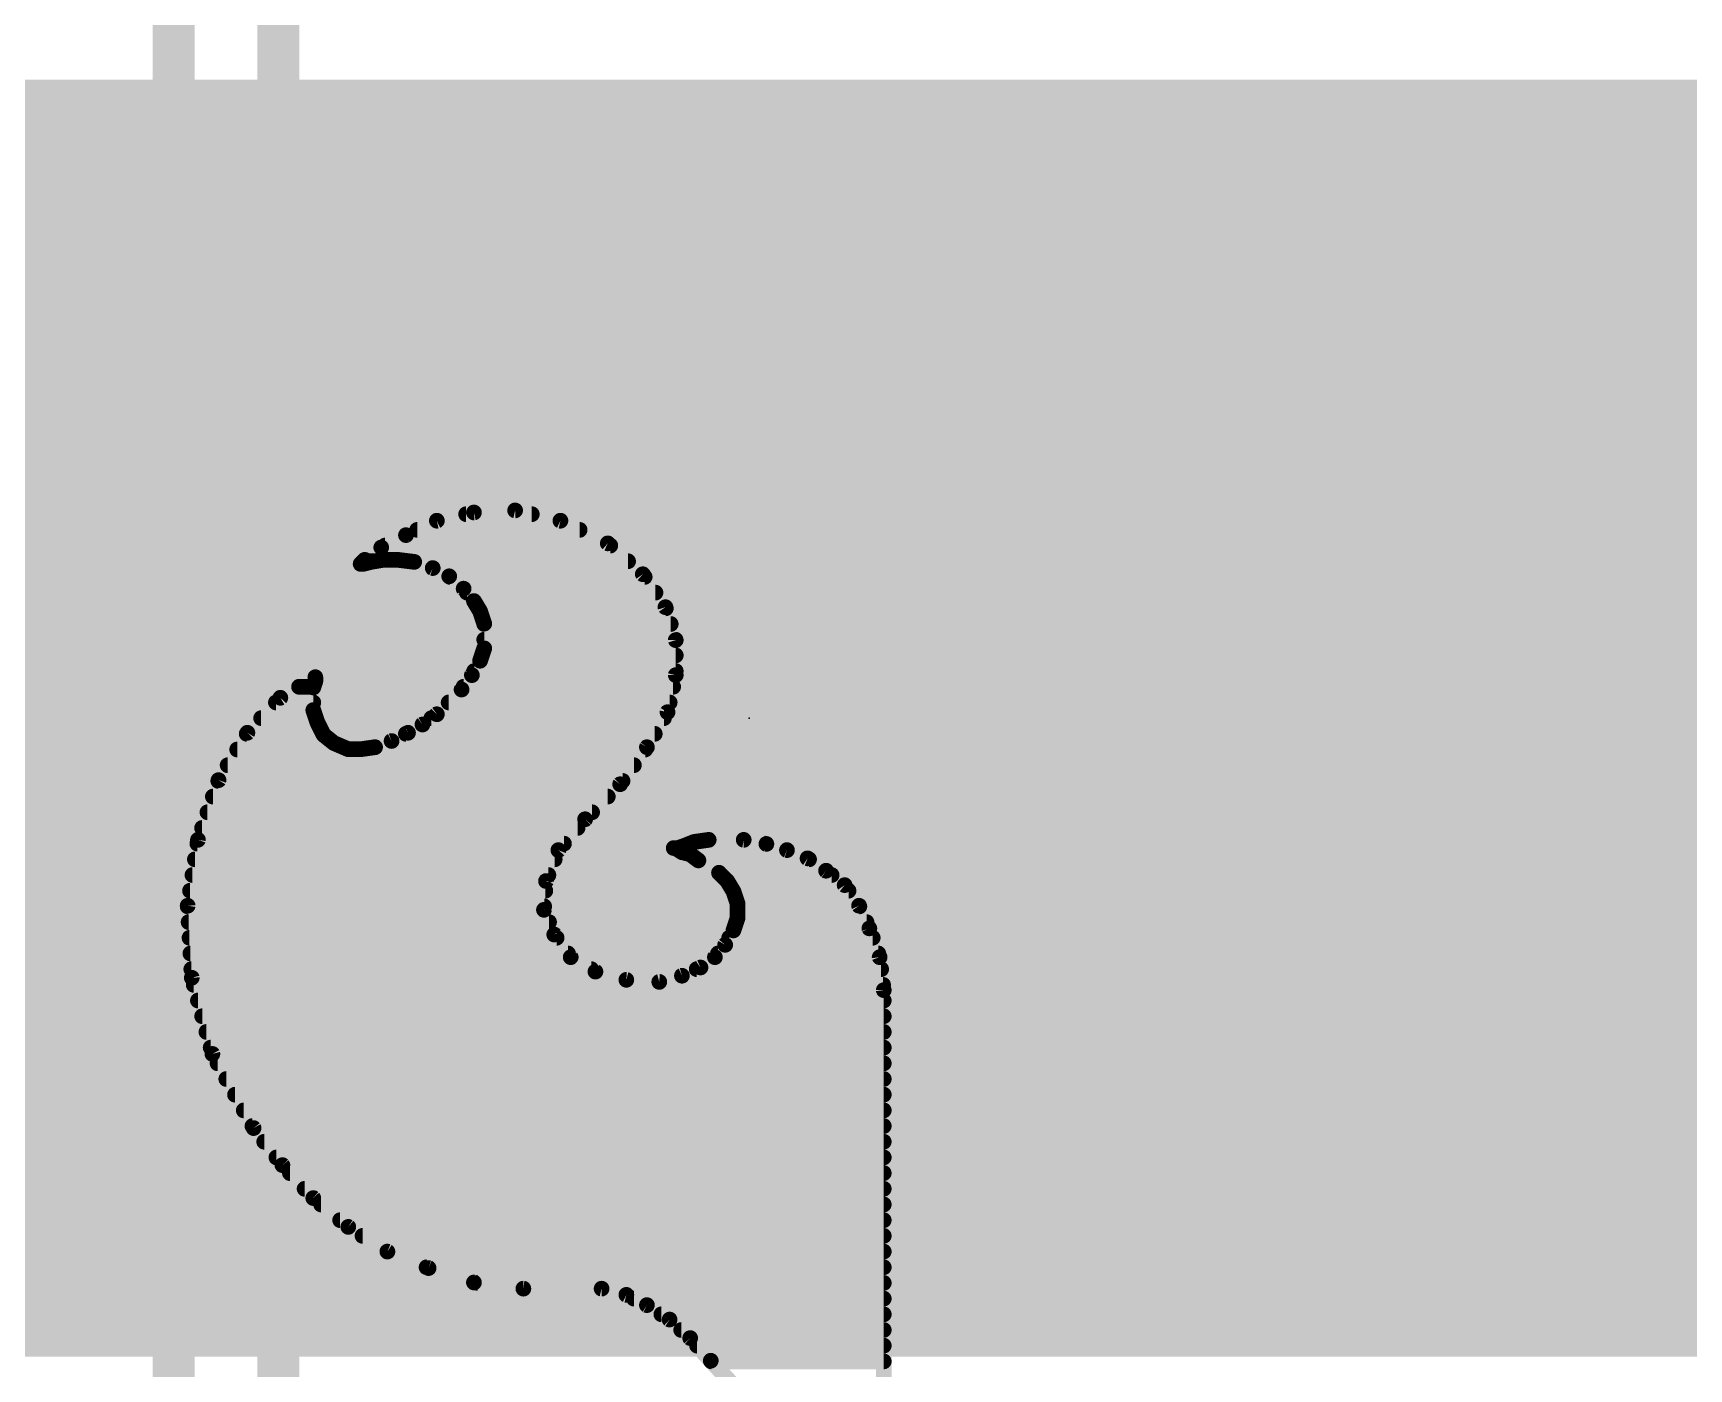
# Model space of a CAD drawing. Extents: x -23 to 84, y -8 to 75.
# Drawn here: x 24.46 to 32.5, y 57.8 to 64.29 of the extents above; entities that cross this region are included whole.
import ezdxf

# ---------------------------------------------------------------- set-up
doc = ezdxf.new("R2010")
doc.units = 0
for name, color, linetype in [('1', 12, 'CONTINUOUS'), ('16', 132, 'CONTINUOUS'), ('17', 110, 'CONTINUOUS'), ('21', 253, 'CONTINUOUS'), ('22', 253, 'CONTINUOUS'), ('23', 53, 'CONTINUOUS'), ('39', 12, 'CONTINUOUS')]:
    doc.layers.add(name, color=color, linetype=linetype)

# ---------------------------------------------------------------- blocks, each defined once
blk = doc.blocks.new('RECT')
blk.add_solid([(-0.5, -0.5), (0.5, -0.5), (-0.5, 0.5), (0.5, 0.5)])
blk = doc.blocks.new('ROUNDP')
at = {"const_width": 0.5}
blk.add_lwpolyline([(0, -0.25, 1), (0, 0.25, 1), (0, -0.25)], format="xyb", dxfattribs=at)

msp = doc.modelspace()

# ---------------------------------------------------------------- linework, layer by layer
at = {"layer": '1', "const_width": 0.2032}
for points in [[(25.146, 68.58), (25.146, 41.148)], [(25.654, 68.58), (25.654, 41.402)]]:
    msp.add_lwpolyline(points, dxfattribs=at)
at = {"layer": '16', "const_width": 0.2032}
for points in [[(25.146, 68.58), (25.146, 41.148)], [(25.654, 68.58), (25.654, 41.402)]]:
    msp.add_lwpolyline(points, dxfattribs=at)
at = {"layer": '21', "const_width": 0.2032}
for points in [[(37.74, 63.96), (18.14, 63.96)], [(18.14, 57.96), (37.74, 57.96)]]:
    msp.add_lwpolyline(points, dxfattribs=at)
at = {"layer": '22', "const_width": 0.0762}
for points in [[(26.424, 61.919), (26.604, 61.959)], [(26.5662, 61.9506), (26.885, 61.9506)], [(26.604, 61.959), (26.804, 61.969)], [(26.804, 61.969), (27.024, 61.919)], [(26.274, 61.849), (26.424, 61.919)], [(26.3284, 61.8744), (27.1173, 61.8744)], [(27.024, 61.919), (27.254, 61.809)], [(26.074, 61.729), (26.154, 61.789)], [(26.154, 61.789), (26.274, 61.849)], [(26.1724, 61.7982), (27.2662, 61.7982)], [(27.254, 61.809), (27.424, 61.659)], [(26.054, 61.709), (26.074, 61.729)], [(26.064, 61.709), (26.054, 61.709)], [(26.104, 61.719), (26.064, 61.709)], [(26.067, 61.722), (26.122, 61.722)], [(26.164, 61.729), (26.104, 61.719)], [(26.234, 61.729), (26.164, 61.729)], [(26.314, 61.719), (26.234, 61.729)], [(26.29, 61.722), (27.3526, 61.722)], [(26.404, 61.689), (26.314, 61.719)], [(26.484, 61.649), (26.404, 61.689)], [(26.554, 61.589), (26.484, 61.649)], [(26.4877, 61.6458), (27.4331, 61.6458)], [(27.424, 61.659), (27.534, 61.499)], [(26.604, 61.529), (26.554, 61.589)], [(26.5702, 61.5696), (27.4855, 61.5696)], [(26.634, 61.479), (26.604, 61.529)], [(26.6254, 61.4934), (27.5358, 61.4934)], [(26.654, 61.419), (26.634, 61.479)], [(27.534, 61.499), (27.584, 61.339)], [(26.654, 61.299), (26.654, 61.419)], [(26.654, 61.4172), (27.5596, 61.4172)], [(26.654, 61.341), (27.5834, 61.341)], [(27.584, 61.339), (27.584, 61.169)], [(26.594, 61.169), (26.634, 61.239)], [(26.634, 61.239), (26.654, 61.299)], [(26.6426, 61.2648), (27.584, 61.2648)], [(25.664, 61.059), (25.834, 61.159)], [(25.834, 61.159), (25.834, 61.139)], [(26.544, 61.099), (26.594, 61.169)], [(26.6052, 61.1886), (27.584, 61.1886)], [(27.584, 61.169), (27.544, 60.989)], [(25.7548, 61.1124), (25.8251, 61.1124)], [(25.834, 61.139), (25.824, 61.109)], [(25.824, 61.109), (25.824, 60.999)], [(26.424, 60.979), (26.544, 61.099)], [(26.5536, 61.1124), (27.5714, 61.1124)], [(25.504, 60.889), (25.664, 61.059)], [(25.6425, 61.0362), (25.824, 61.0362)], [(25.824, 60.999), (25.844, 60.939)], [(26.4812, 61.0362), (27.5545, 61.0362)], [(27.544, 60.989), (27.444, 60.819)], [(25.5708, 60.96), (25.837, 60.96)], [(25.844, 60.939), (25.874, 60.879)], [(26.284, 60.889), (26.354, 60.929)], [(26.354, 60.929), (26.424, 60.979)], [(26.3974, 60.96), (27.5269, 60.96)], [(25.364, 60.659), (25.504, 60.889)], [(25.5008, 60.8838), (25.8716, 60.8838)], [(25.874, 60.879), (25.924, 60.839)], [(25.924, 60.839), (25.994, 60.809)], [(26.124, 60.819), (26.204, 60.849)], [(26.204, 60.849), (26.284, 60.889)], [(26.2736, 60.8838), (27.4821, 60.8838)], [(25.4545, 60.8076), (27.4358, 60.8076)], [(25.994, 60.809), (26.054, 60.809)], [(26.054, 60.809), (26.124, 60.819)], [(27.444, 60.819), (27.314, 60.639)], [(25.4081, 60.7314), (27.3807, 60.7314)], [(25.264, 60.369), (25.364, 60.659)], [(25.3627, 60.6552), (27.3257, 60.6552)], [(27.314, 60.639), (27.144, 60.469)], [(25.3101, 60.5028), (27.1778, 60.5028)], [(25.3364, 60.579), (27.254, 60.579)], [(25.2839, 60.4266), (27.1073, 60.4266)], [(27.144, 60.469), (27.014, 60.319)], [(25.214, 60.049), (25.264, 60.369)], [(25.2611, 60.3504), (27.0412, 60.3504)], [(27.624, 60.339), (27.674, 60.359)], [(27.6525, 60.3504), (28.0163, 60.3504)], [(27.674, 60.359), (27.744, 60.369)], [(27.744, 60.369), (27.914, 60.369)], [(27.914, 60.369), (28.024, 60.349)], [(28.024, 60.349), (28.124, 60.319)], [(25.2492, 60.2742), (26.9961, 60.2742)], [(27.014, 60.319), (26.954, 60.169)], [(27.584, 60.329), (27.574, 60.329)], [(27.574, 60.329), (27.594, 60.329)], [(27.614, 60.309), (27.584, 60.329)], [(27.594, 60.329), (27.624, 60.339)], [(27.654, 60.299), (27.614, 60.309)], [(27.694, 60.269), (27.654, 60.299)], [(27.6871, 60.2742), (28.2312, 60.2742)], [(27.794, 60.209), (27.694, 60.269)], [(28.124, 60.319), (28.224, 60.279)], [(28.224, 60.279), (28.314, 60.219)], [(25.2373, 60.198), (26.9656, 60.198)], [(27.834, 60.169), (27.794, 60.209)], [(27.805, 60.198), (28.341, 60.198)], [(28.314, 60.219), (28.404, 60.149)], [(25.2254, 60.1218), (26.9506, 60.1218)], [(26.954, 60.169), (26.944, 60.029)], [(27.864, 60.119), (27.834, 60.169)], [(27.8623, 60.1218), (28.423, 60.1218)], [(27.884, 60.059), (27.864, 60.119)], [(28.404, 60.149), (28.474, 60.049)], [(25.234, 59.699), (25.214, 60.049)], [(25.2142, 60.0456), (26.9452, 60.0456)], [(26.944, 60.029), (26.994, 59.909)], [(27.884, 59.989), (27.884, 60.059)], [(27.884, 60.0456), (28.4755, 60.0456)], [(28.474, 60.049), (28.524, 59.939)], [(25.2186, 59.9694), (26.9688, 59.9694)], [(27.864, 59.929), (27.884, 59.989)], [(27.8775, 59.9694), (28.5102, 59.9694)], [(28.524, 59.939), (28.574, 59.799)], [(25.2229, 59.8932), (27.0055, 59.8932)], [(26.994, 59.909), (27.074, 59.799)], [(27.774, 59.799), (27.824, 59.859)], [(27.824, 59.859), (27.864, 59.929)], [(27.8435, 59.8932), (28.5404, 59.8932)], [(25.2273, 59.817), (27.0609, 59.817)], [(27.074, 59.799), (27.194, 59.729)], [(27.704, 59.749), (27.774, 59.799)], [(27.789, 59.817), (28.5676, 59.817)], [(28.574, 59.799), (28.594, 59.639)], [(25.2316, 59.7408), (27.1738, 59.7408)], [(25.334, 59.329), (25.234, 59.699)], [(27.194, 59.729), (27.344, 59.689)], [(27.504, 59.679), (27.614, 59.709)], [(27.614, 59.709), (27.704, 59.749)], [(27.6856, 59.7408), (28.5813, 59.7408)], [(25.2433, 59.6646), (28.5908, 59.6646)], [(27.344, 59.689), (27.504, 59.679)], [(28.594, 59.639), (28.594, 56.879)], [(25.2639, 59.5884), (28.594, 59.5884)], [(25.2845, 59.5122), (28.594, 59.5122)], [(25.3051, 59.436), (28.594, 59.436)], [(25.3257, 59.3598), (28.594, 59.3598)], [(25.534, 58.969), (25.334, 59.329)], [(25.3592, 59.2836), (28.594, 59.2836)], [(25.4016, 59.2074), (28.594, 59.2074)], [(25.4439, 59.1312), (28.594, 59.1312)], [(25.4862, 59.055), (28.594, 59.055)], [(25.5286, 58.9788), (28.594, 58.9788)], [(25.674, 58.789), (25.534, 58.969)], [(25.5856, 58.9026), (28.594, 58.9026)], [(25.6449, 58.8264), (28.594, 58.8264)], [(25.824, 58.629), (25.674, 58.789)], [(25.7104, 58.7502), (28.594, 58.7502)], [(25.7818, 58.674), (28.594, 58.674)], [(25.994, 58.489), (25.824, 58.629)], [(25.8619, 58.5978), (28.594, 58.5978)], [(25.9544, 58.5216), (28.594, 58.5216)], [(26.184, 58.369), (25.994, 58.489)], [(26.063, 58.4454), (28.594, 58.4454)], [(26.1837, 58.3692), (28.594, 58.3692)], [(26.384, 58.289), (26.184, 58.369)], [(26.374, 58.293), (28.594, 58.293)], [(26.604, 58.219), (26.384, 58.289)], [(26.844, 58.189), (26.604, 58.219)], [(26.6216, 58.2168), (28.594, 58.2168)], [(27.224, 58.189), (26.844, 58.189)], [(27.344, 58.159), (27.224, 58.189)], [(27.444, 58.109), (27.344, 58.159)], [(27.3808, 58.1406), (28.594, 58.1406)], [(27.554, 58.039), (27.444, 58.109)], [(27.5141, 58.0644), (28.594, 58.0644)], [(27.654, 57.949), (27.554, 58.039)], [(27.6104, 57.9882), (28.594, 57.9882)], [(27.754, 57.839), (27.654, 57.949)], [(27.6876, 57.912), (28.594, 57.912)], [(27.874, 57.709), (27.754, 57.839)], [(27.757, 57.8358), (28.594, 57.8358)]]:
    msp.add_lwpolyline(points, dxfattribs=at)
at = {"layer": '22', "const_width": 0.0381}
for points in [[(26.5662, 61.9697, 1), (26.5662, 61.9316)], [(26.603, 61.978, 1), (26.605, 61.94)], [(26.6081, 61.9404, 1), (26.5999, 61.9776)], [(26.8082, 61.9876, 1), (26.7998, 61.9504)], [(26.805, 61.95, 1), (26.803, 61.988)], [(26.885, 61.9316, 1), (26.885, 61.9697)], [(26.3284, 61.8935, 1), (26.3284, 61.8554)], [(26.4199, 61.9376, 1), (26.4281, 61.9004)], [(26.4321, 61.9017, 1), (26.4159, 61.9363)], [(27.0322, 61.9362, 1), (27.0158, 61.9018)], [(27.0198, 61.9004, 1), (27.0282, 61.9376)], [(27.1173, 61.8554, 1), (27.1173, 61.8935)], [(26.1654, 61.7738, 1), (26.1426, 61.8042)], [(26.1724, 61.8173, 1), (26.1724, 61.7792)], [(26.2659, 61.8663, 1), (26.2821, 61.8317)], [(26.2825, 61.832, 1), (26.2655, 61.866)], [(27.2666, 61.8233, 1), (27.2414, 61.7947)], [(27.2458, 61.7918, 1), (27.2622, 61.8262)], [(27.2662, 61.7792, 1), (27.2662, 61.8173)], [(26.054, 61.7281, 1), (26.054, 61.69)], [(26.0594, 61.7275, 1), (26.0686, 61.6905)], [(26.067, 61.7411, 1), (26.067, 61.703)], [(26.0626, 61.7442, 1), (26.0854, 61.7138)], [(26.0875, 61.7155, 1), (26.0605, 61.7425)], [(26.064, 61.69, 1), (26.064, 61.7281)], [(26.1009, 61.7378, 1), (26.1071, 61.7002)], [(26.1086, 61.7005, 1), (26.0994, 61.7375)], [(26.122, 61.703, 1), (26.122, 61.7411)], [(26.1455, 61.806, 1), (26.1625, 61.772)], [(26.164, 61.7481, 1), (26.164, 61.71)], [(26.1671, 61.7102, 1), (26.1609, 61.7478)], [(26.2364, 61.7479, 1), (26.2316, 61.7101)], [(26.234, 61.71, 1), (26.234, 61.7481)], [(26.29, 61.7411, 1), (26.29, 61.703)], [(26.32, 61.7371, 1), (26.308, 61.7009)], [(26.3116, 61.7001, 1), (26.3164, 61.7379)], [(27.3526, 61.703, 1), (27.3526, 61.7411)], [(26.0405, 61.7225, 1), (26.0675, 61.6955)], [(26.4125, 61.706, 1), (26.3955, 61.672)], [(26.398, 61.6709, 1), (26.41, 61.7071)], [(26.4964, 61.6635, 1), (26.4716, 61.6345)], [(26.4877, 61.6649, 1), (26.4877, 61.6268)], [(26.4755, 61.632, 1), (26.4925, 61.666)], [(27.4397, 61.6698, 1), (27.4083, 61.6482)], [(27.4114, 61.6447, 1), (27.4366, 61.6733)], [(27.4331, 61.6268, 1), (27.4331, 61.6649)], [(26.5686, 61.6012, 1), (26.5394, 61.5768)], [(26.5416, 61.5745, 1), (26.5664, 61.6035)], [(26.5702, 61.5887, 1), (26.5702, 61.5506)], [(27.4855, 61.5506, 1), (27.4855, 61.5887)], [(26.6203, 61.5388, 1), (26.5877, 61.5192)], [(26.5894, 61.5168, 1), (26.6186, 61.5412)], [(26.6254, 61.5125, 1), (26.6254, 61.4744)], [(26.6521, 61.485, 1), (26.6159, 61.473)], [(26.6177, 61.4692, 1), (26.6503, 61.4888)], [(27.5522, 61.5047, 1), (27.5158, 61.4933)], [(27.5183, 61.4882, 1), (27.5497, 61.5098)], [(27.5358, 61.4744, 1), (27.5358, 61.5125)], [(26.673, 61.419, 1), (26.6349, 61.419)], [(26.654, 61.4363, 1), (26.654, 61.3982)], [(26.6359, 61.413, 1), (26.6721, 61.425)], [(27.5596, 61.3982, 1), (27.5596, 61.4363)], [(26.654, 61.3601, 1), (26.654, 61.322)], [(27.603, 61.339, 1), (27.5649, 61.339)], [(27.5658, 61.3333, 1), (27.6022, 61.3447)], [(27.5834, 61.322, 1), (27.5834, 61.3601)], [(26.6159, 61.245, 1), (26.6521, 61.233)], [(26.6505, 61.2295, 1), (26.6175, 61.2485)], [(26.6426, 61.2839, 1), (26.6426, 61.2458)], [(26.6349, 61.299, 1), (26.673, 61.299)], [(26.6721, 61.293, 1), (26.6359, 61.305)], [(27.584, 61.2458, 1), (27.584, 61.2839)], [(25.853, 61.159, 1), (25.8149, 61.159)], [(25.8437, 61.1426, 1), (25.8243, 61.1754)], [(26.5775, 61.1785, 1), (26.6105, 61.1595)], [(26.6095, 61.1579, 1), (26.5785, 61.1801)], [(26.6052, 61.2077, 1), (26.6052, 61.1696)], [(27.5649, 61.169, 1), (27.603, 61.169)], [(27.6026, 61.1649, 1), (27.5654, 61.1731)], [(27.584, 61.1696, 1), (27.584, 61.2077)], [(25.7548, 61.1315, 1), (25.7548, 61.0934)], [(25.8431, 61.109, 1), (25.805, 61.109)], [(25.8059, 61.115, 1), (25.8421, 61.103)], [(25.8149, 61.139, 1), (25.853, 61.139)], [(25.8521, 61.133, 1), (25.8159, 61.145)], [(25.8251, 61.0934, 1), (25.8251, 61.1315)], [(26.5285, 61.1101, 1), (26.5595, 61.0879)], [(26.5575, 61.0855, 1), (26.5305, 61.1125)], [(26.5536, 61.1315, 1), (26.5536, 61.0934)], [(27.5714, 61.0934, 1), (27.5714, 61.1315)], [(25.6425, 61.0553, 1), (25.6425, 61.0172)], [(25.6543, 61.0754, 1), (25.6737, 61.0426)], [(25.6779, 61.0459, 1), (25.6501, 61.0721)], [(25.8421, 61.005, 1), (25.8059, 60.993)], [(25.824, 61.0172, 1), (25.824, 61.0553)], [(26.4812, 61.0553, 1), (26.4812, 61.0172)], [(27.5604, 60.9793, 1), (27.5276, 60.9987)], [(27.5545, 61.0172, 1), (27.5545, 61.0553)], [(25.5708, 60.9791, 1), (25.5708, 60.941)], [(25.805, 60.999, 1), (25.8431, 60.999)], [(25.861, 60.9475, 1), (25.827, 60.9305)], [(25.8259, 60.933, 1), (25.8621, 60.945)], [(25.837, 60.941, 1), (25.837, 60.9791)], [(26.3429, 60.9445, 1), (26.3651, 60.9135)], [(26.3635, 60.9125, 1), (26.3445, 60.9455)], [(26.3974, 60.9791, 1), (26.3974, 60.941)], [(26.4105, 60.9925, 1), (26.4375, 60.9655)], [(26.4351, 60.9635, 1), (26.4129, 60.9945)], [(27.5254, 60.9931, 1), (27.5626, 60.9849)], [(27.5269, 60.941, 1), (27.5269, 60.9791)], [(25.5008, 60.9029, 1), (25.5008, 60.8648)], [(25.4901, 60.9021, 1), (25.5179, 60.8759)], [(25.5203, 60.8791, 1), (25.4877, 60.8989)], [(25.8859, 60.8939, 1), (25.8621, 60.8641)], [(25.857, 60.8705, 1), (25.891, 60.8875)], [(25.8716, 60.8648, 1), (25.8716, 60.9029)], [(25.9315, 60.8565, 1), (25.9165, 60.8215)], [(25.9121, 60.8241, 1), (25.9359, 60.8539)], [(26.1955, 60.866, 1), (26.2125, 60.832)], [(26.2107, 60.8312, 1), (26.1973, 60.8668)], [(26.2736, 60.9029, 1), (26.2736, 60.8648)], [(26.2745, 60.9055, 1), (26.2935, 60.8725)], [(26.2925, 60.872, 1), (26.2755, 60.906)], [(27.4821, 60.8648, 1), (27.4821, 60.9029)], [(25.4545, 60.8267, 1), (25.4545, 60.7886)], [(25.994, 60.8281, 1), (25.994, 60.79)], [(25.9865, 60.7915, 1), (26.0015, 60.8265)], [(26.0513, 60.8279, 1), (26.0567, 60.7901)], [(26.054, 60.79, 1), (26.054, 60.8281)], [(26.1173, 60.8368, 1), (26.1307, 60.8012)], [(26.1267, 60.8001, 1), (26.1213, 60.8379)], [(27.4276, 60.8287, 1), (27.4604, 60.8093)], [(27.4594, 60.8078, 1), (27.4286, 60.8302)], [(27.4358, 60.7886, 1), (27.4358, 60.8267)], [(25.4081, 60.7505, 1), (25.4081, 60.7124)], [(27.3807, 60.7124, 1), (27.3807, 60.7505)], [(25.3627, 60.6743, 1), (25.3627, 60.6362)], [(25.3477, 60.6689, 1), (25.3803, 60.6491)], [(25.382, 60.6528, 1), (25.346, 60.6652)], [(27.2986, 60.6502, 1), (27.3294, 60.6278)], [(27.3275, 60.6255, 1), (27.3005, 60.6525)], [(27.3257, 60.6362, 1), (27.3257, 60.6743)], [(25.3101, 60.5219, 1), (25.3101, 60.4838)], [(25.3364, 60.5981, 1), (25.3364, 60.56)], [(27.1778, 60.4838, 1), (27.1778, 60.5219)], [(27.254, 60.56, 1), (27.254, 60.5981)], [(25.2839, 60.4457, 1), (25.2839, 60.4076)], [(27.1073, 60.4076, 1), (27.1073, 60.4457)], [(27.1305, 60.4825, 1), (27.1575, 60.4555)], [(27.1584, 60.4565, 1), (27.1296, 60.4815)], [(25.2611, 60.3695, 1), (25.2611, 60.3314)], [(25.246, 60.3752, 1), (25.282, 60.3628)], [(25.2828, 60.3661, 1), (25.2452, 60.3719)], [(27.0412, 60.3314, 1), (27.0412, 60.3695)], [(27.6525, 60.3695, 1), (27.6525, 60.3314)], [(27.6713, 60.3779, 1), (27.6767, 60.3401)], [(27.6811, 60.3413, 1), (27.6669, 60.3767)], [(27.744, 60.388, 1), (27.744, 60.3499)], [(27.7467, 60.3501, 1), (27.7413, 60.3879)], [(27.9174, 60.3877, 1), (27.9106, 60.3503)], [(27.914, 60.3499, 1), (27.914, 60.388)], [(28.0295, 60.3672, 1), (28.0185, 60.3308)], [(28.0163, 60.3314, 1), (28.0163, 60.3695)], [(28.0206, 60.3303, 1), (28.0274, 60.3677)], [(25.2492, 60.2933, 1), (25.2492, 60.2552)], [(26.9996, 60.3315, 1), (27.0284, 60.3065)], [(26.9961, 60.2552, 1), (26.9961, 60.2933)], [(27.0317, 60.3119, 1), (26.9963, 60.3261)], [(27.574, 60.3481, 1), (27.574, 60.31)], [(27.574, 60.3481, 1), (27.574, 60.31)], [(27.5946, 60.3449, 1), (27.5734, 60.3131)], [(27.588, 60.3471, 1), (27.6, 60.3109)], [(27.584, 60.31, 1), (27.584, 60.3481)], [(27.594, 60.31, 1), (27.594, 60.3481)], [(27.6186, 60.3275, 1), (27.6094, 60.2905)], [(27.6034, 60.2931, 1), (27.6246, 60.3249)], [(27.6169, 60.3567, 1), (27.6311, 60.3213)], [(27.63, 60.3209, 1), (27.618, 60.3571)], [(27.6654, 60.3142, 1), (27.6426, 60.2838)], [(27.6494, 60.2805, 1), (27.6586, 60.3175)], [(27.6871, 60.2933, 1), (27.6871, 60.2552)], [(27.7038, 60.2853, 1), (27.6842, 60.2527)], [(27.6826, 60.2538, 1), (27.7054, 60.2842)], [(28.1311, 60.3367, 1), (28.1169, 60.3013)], [(28.1185, 60.3008, 1), (28.1295, 60.3372)], [(28.2346, 60.2949, 1), (28.2134, 60.2631)], [(28.2169, 60.2613, 1), (28.2311, 60.2967)], [(28.2312, 60.2552, 1), (28.2312, 60.2933)], [(25.2373, 60.2171, 1), (25.2373, 60.179)], [(26.9656, 60.179, 1), (26.9656, 60.2171)], [(27.8075, 60.2225, 1), (27.7805, 60.1955)], [(27.7842, 60.1927, 1), (27.8038, 60.2253)], [(27.805, 60.2171, 1), (27.805, 60.179)], [(28.3257, 60.234, 1), (28.3023, 60.204)], [(28.3034, 60.2031, 1), (28.3246, 60.2349)], [(28.341, 60.179, 1), (28.341, 60.2171)], [(25.2254, 60.1409, 1), (25.2254, 60.1028)], [(26.9363, 60.1761, 1), (26.9717, 60.1619)], [(26.973, 60.1676, 1), (26.935, 60.1704)], [(26.9506, 60.1028, 1), (26.9506, 60.1409)], [(27.8503, 60.1788, 1), (27.8177, 60.1592)], [(27.8205, 60.1555, 1), (27.8475, 60.1825)], [(27.8623, 60.1409, 1), (27.8623, 60.1028)], [(27.8821, 60.125, 1), (27.8459, 60.113)], [(27.8477, 60.1092, 1), (27.8803, 60.1288)], [(28.4196, 60.1599, 1), (28.3884, 60.1381)], [(28.3923, 60.134, 1), (28.4157, 60.164)], [(28.423, 60.1028, 1), (28.423, 60.1409)], [(25.233, 60.0501, 1), (25.195, 60.0479)], [(25.1952, 60.0519, 1), (25.2328, 60.0461)], [(25.2142, 60.0647, 1), (25.2142, 60.0266)], [(26.9616, 60.0363, 1), (26.9264, 60.0217)], [(26.9452, 60.0266, 1), (26.9452, 60.0647)], [(27.9031, 60.059, 1), (27.865, 60.059)], [(27.884, 60.0647, 1), (27.884, 60.0266)], [(27.8659, 60.053, 1), (27.9021, 60.065)], [(28.4913, 60.0569, 1), (28.4567, 60.0411)], [(28.4584, 60.0381, 1), (28.4896, 60.0599)], [(28.4755, 60.0266, 1), (28.4755, 60.0647)], [(25.2186, 59.9885, 1), (25.2186, 59.9504)], [(26.925, 60.0304, 1), (26.963, 60.0276)], [(26.9688, 59.9504, 1), (26.9688, 59.9885)], [(27.8775, 59.9885, 1), (27.8775, 59.9504)], [(27.865, 59.989, 1), (27.9031, 59.989)], [(27.9021, 59.983, 1), (27.8659, 59.995)], [(28.5419, 59.9454, 1), (28.5061, 59.9326)], [(28.5102, 59.9504, 1), (28.5102, 59.9885)], [(25.2229, 59.9123, 1), (25.2229, 59.8742)], [(27.0094, 59.9202, 1), (26.9786, 59.8978)], [(26.9764, 59.9017, 1), (27.0116, 59.9163)], [(27.0055, 59.8742, 1), (27.0055, 59.9123)], [(27.8386, 59.8468, 1), (27.8094, 59.8712)], [(27.8435, 59.9123, 1), (27.8435, 59.8742)], [(27.8459, 59.935, 1), (27.8821, 59.923)], [(27.8805, 59.9195, 1), (27.8475, 59.9385)], [(28.5067, 59.9311, 1), (28.5413, 59.9469)], [(28.5404, 59.8742, 1), (28.5404, 59.9123)], [(25.2273, 59.8361, 1), (25.2273, 59.798)], [(27.0836, 59.8155, 1), (27.0644, 59.7825)], [(27.0586, 59.7878, 1), (27.0894, 59.8102)], [(27.0609, 59.798, 1), (27.0609, 59.8361)], [(27.7594, 59.8112, 1), (27.7886, 59.7868)], [(27.7851, 59.7835, 1), (27.7629, 59.8145)], [(27.789, 59.8361, 1), (27.789, 59.798)], [(27.8075, 59.8685, 1), (27.8405, 59.8495)], [(28.5929, 59.8014, 1), (28.5551, 59.7966)], [(28.5561, 59.7926, 1), (28.5919, 59.8054)], [(28.5676, 59.798, 1), (28.5676, 59.8361)], [(25.2316, 59.7599, 1), (25.2316, 59.7218)], [(25.2524, 59.704, 1), (25.2156, 59.694)], [(27.1738, 59.7218, 1), (27.1738, 59.7599)], [(27.1989, 59.7474, 1), (27.1891, 59.7106)], [(27.1844, 59.7125, 1), (27.2036, 59.7455)], [(27.6063, 59.7264, 1), (27.6217, 59.6916)], [(27.619, 59.6906, 1), (27.609, 59.7274)], [(27.6856, 59.7599, 1), (27.6856, 59.7218)], [(27.6929, 59.7645, 1), (27.7151, 59.7335)], [(27.7117, 59.7316, 1), (27.6963, 59.7664)], [(28.5813, 59.7218, 1), (28.5813, 59.7599)], [(25.215, 59.6979, 1), (25.253, 59.7001)], [(25.2433, 59.6837, 1), (25.2433, 59.6456)], [(27.3452, 59.708, 1), (27.3428, 59.67)], [(27.3391, 59.6706, 1), (27.3489, 59.7074)], [(27.499, 59.6974, 1), (27.509, 59.6606)], [(27.5028, 59.66, 1), (27.5052, 59.698)], [(28.6131, 59.639, 1), (28.575, 59.639)], [(28.5751, 59.6366, 1), (28.6129, 59.6414)], [(28.5908, 59.6456, 1), (28.5908, 59.6837)], [(25.2639, 59.6075, 1), (25.2639, 59.5694)], [(28.594, 59.5694, 1), (28.594, 59.6075)], [(25.2845, 59.5313, 1), (25.2845, 59.4931)], [(28.594, 59.4931, 1), (28.594, 59.5313)], [(25.3051, 59.455, 1), (25.3051, 59.4169)], [(28.594, 59.4169, 1), (28.594, 59.455)], [(25.3257, 59.3788, 1), (25.3257, 59.3407)], [(25.3507, 59.3383, 1), (25.3173, 59.3197)], [(25.3156, 59.324, 1), (25.3524, 59.334)], [(28.594, 59.3407, 1), (28.594, 59.3788)], [(25.3592, 59.3026, 1), (25.3592, 59.2645)], [(28.594, 59.2645, 1), (28.594, 59.3026)], [(25.4016, 59.2264, 1), (25.4016, 59.1883)], [(28.594, 59.1883, 1), (28.594, 59.2264)], [(25.4439, 59.1502, 1), (25.4439, 59.1121)], [(25.4862, 59.074, 1), (25.4862, 59.0359)], [(28.594, 59.1121, 1), (28.594, 59.1502)], [(28.594, 59.0359, 1), (28.594, 59.074)], [(25.5286, 58.9978, 1), (25.5286, 58.9597)], [(28.594, 58.9597, 1), (28.594, 58.9978)], [(25.549, 58.9807, 1), (25.519, 58.9573)], [(25.5173, 58.9597, 1), (25.5507, 58.9783)], [(25.5856, 58.9216, 1), (25.5856, 58.8835)], [(28.594, 58.8835, 1), (28.594, 58.9216)], [(25.6449, 58.8454, 1), (25.6449, 58.8073)], [(28.594, 58.8073, 1), (28.594, 58.8454)], [(25.6879, 58.802, 1), (25.6601, 58.776)], [(25.659, 58.7773, 1), (25.689, 58.8007)], [(25.7104, 58.7692, 1), (25.7104, 58.7311)], [(28.594, 58.7311, 1), (28.594, 58.7692)], [(25.7818, 58.693, 1), (25.7818, 58.6549)], [(28.594, 58.6549, 1), (28.594, 58.693)], [(25.8361, 58.6437, 1), (25.8119, 58.6143)], [(25.8101, 58.616, 1), (25.8379, 58.642)], [(25.8619, 58.6168, 1), (25.8619, 58.5787)], [(28.594, 58.5787, 1), (28.594, 58.6168)], [(25.9544, 58.5406, 1), (25.9544, 58.5025)], [(28.594, 58.5025, 1), (28.594, 58.5406)], [(26.0042, 58.5051, 1), (25.9838, 58.4729)], [(25.9819, 58.4743, 1), (26.0061, 58.5037)], [(26.063, 58.4644, 1), (26.063, 58.4263)], [(28.594, 58.4263, 1), (28.594, 58.4644)], [(26.1837, 58.3882, 1), (26.1837, 58.3501)], [(26.1911, 58.3867, 1), (26.1769, 58.3513)], [(26.1738, 58.3529, 1), (26.1942, 58.3851)], [(28.594, 58.3501, 1), (28.594, 58.3882)], [(26.374, 58.312, 1), (26.374, 58.2739)], [(26.3898, 58.3072, 1), (26.3782, 58.2708)], [(26.3769, 58.2713, 1), (26.3911, 58.3067)], [(28.594, 58.2739, 1), (28.594, 58.312)], [(26.6064, 58.2379, 1), (26.6016, 58.2001)], [(26.5982, 58.2008, 1), (26.6098, 58.2372)], [(26.6216, 58.2359, 1), (26.6216, 58.1978)], [(26.844, 58.2081, 1), (26.844, 58.17)], [(26.8416, 58.1701, 1), (26.8464, 58.2079)], [(27.2286, 58.2075, 1), (27.2194, 58.1705)], [(27.224, 58.17, 1), (27.224, 58.2081)], [(28.594, 58.1978, 1), (28.594, 58.2359)], [(27.3525, 58.176, 1), (27.3355, 58.142)], [(27.3394, 58.1405, 1), (27.3486, 58.1775)], [(27.3808, 58.1597, 1), (27.3808, 58.1216)], [(27.4542, 58.1251, 1), (27.4338, 58.0929)], [(27.4355, 58.092, 1), (27.4525, 58.126)], [(28.594, 58.1216, 1), (28.594, 58.1597)], [(27.5141, 58.0835, 1), (27.5141, 58.0454)], [(27.5667, 58.0532, 1), (27.5413, 58.0248)], [(27.5438, 58.0229, 1), (27.5642, 58.0551)], [(28.594, 58.0454, 1), (28.594, 58.0835)], [(27.6104, 58.0073, 1), (27.6104, 57.9692)], [(27.6681, 57.9618, 1), (27.6399, 57.9362)], [(27.6413, 57.9348, 1), (27.6667, 57.9632)], [(28.594, 57.9692, 1), (28.594, 58.0073)], [(27.6876, 57.9311, 1), (27.6876, 57.893)], [(28.594, 57.893, 1), (28.594, 57.9311)], [(27.768, 57.8519, 1), (27.74, 57.8261)], [(27.757, 57.8549, 1), (27.757, 57.8168)], [(27.7399, 57.8262, 1), (27.7681, 57.8518)], [(28.594, 57.8168, 1), (28.594, 57.8549)]]:
    msp.add_lwpolyline(points, format="xyb", dxfattribs=at)
at = {"layer": '23'}
msp.add_point((27.94, 60.96), dxfattribs=at)

# ---------------------------------------------------------------- block references
at = {"layer": '17', "xscale": 1.5, "yscale": 1.5}
for p in [(27.76, 62.69), (27.76, 62.69), (32.84, 62.69), (32.84, 62.69)]:
    msp.add_blockref('ROUNDP', p, dxfattribs=at)
at = {"layer": '39', "xscale": 19.6, "yscale": 6}
msp.add_blockref('RECT', (27.94, 60.96), dxfattribs=at)

doc.saveas('drawing.dxf')
